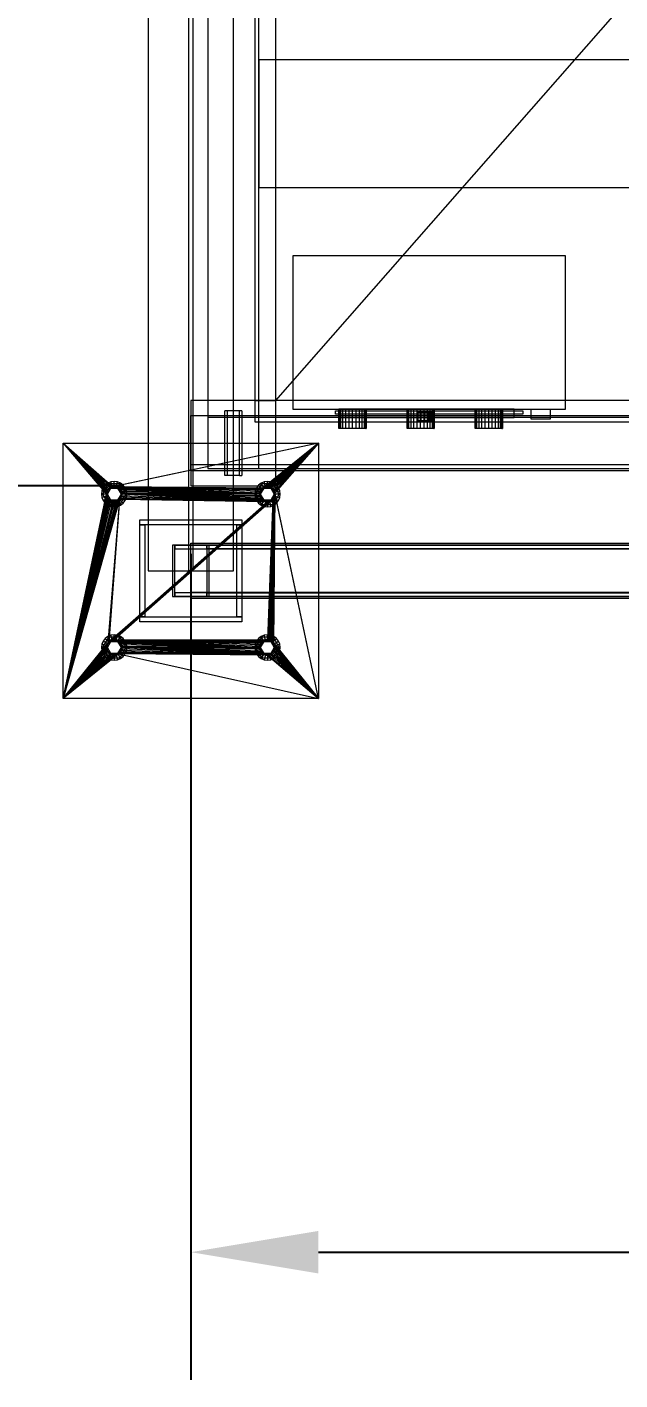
# Model space of a CAD drawing. Header units: millimetres. Extents: x -1970 to 34302, y -65268 to 6837.
# Drawn here: x 11377 to 12074, y -17000 to -15412 of the extents above; entities that cross this region are included whole.
import ezdxf

# ---------------------------------------------------------------- set-up
doc = ezdxf.new("R2010")
doc.units = ezdxf.units.MM
for name, color, linetype, lineweight in [('COTAS_O', 1, 'Continuous', 0), ('COTAS_P', 1, 'Continuous', 0), ('superior_dosificador', 7, 'Continuous', 0)]:
    doc.layers.add(name, color=color, linetype=linetype, lineweight=lineweight)
doc.dimstyles.new('R19_100', dxfattribs={"dimtxt": 250, "dimasz": 150, "dimexe": 150, "dimexo": 80, "dimgap": 100, "dimtad": 1, "dimtih": 1, "dimtoh": 1, "dimdsep": 46, "dimcen": 0.09, "dimadec": 0, "dimazin": 0, "dimtfac": 1, "dimtdec": 4, "dimtofl": 0, "dimtmove": 0, "dimatfit": 3, "dimfxl": 1, "dimtolj": 1, "dimtzin": 0, "dimarcsym": 0})

# ---------------------------------------------------------------- blocks, each defined once
blk = doc.blocks.new('*D26')
at = {"layer": 'COTAS_P', "color": 0, "lineweight": -2, "transparency": 16777216}
for p, q in [((11569.5, -16030), (11569.5, -17000)), ((13269.5, -16030), (13269.5, -17000)), ((11719.5, -16850), (13119.5, -16850))]:
    blk.add_line(p, q, dxfattribs=at)
at = {"layer": 'COTAS_P', "color": 0, "transparency": 16777216}
for points in [[(11719.5, -16825), (11719.5, -16875), (11569.5, -16850)], [(13119.5, -16825), (13119.5, -16875), (13269.5, -16850)]]:
    blk.add_solid(points, dxfattribs=at)
at = {"layer": 'Defpoints', "color": 0, "transparency": 16777216}
for p in [(11569.5, -15950), (13269.5, -15950), (13269.5, -16850)]:
    blk.add_point(p, dxfattribs=at)
blk = doc.blocks.new('*D27')
at = {"layer": 'COTAS_O', "color": 0, "lineweight": -2, "transparency": 16777216}
for p, q in [((11489.5, -14250), (10719.5, -14250)), ((10869.5, -15800), (10869.5, -14400)), ((11489.5, -15950), (10719.5, -15950))]:
    blk.add_line(p, q, dxfattribs=at)
at = {"layer": 'COTAS_O', "color": 0, "transparency": 16777216}
for points in [[(10844.5, -14400), (10894.5, -14400), (10869.5, -14250)], [(10844.5, -15800), (10894.5, -15800), (10869.5, -15950)]]:
    blk.add_solid(points, dxfattribs=at)
at = {"layer": 'Defpoints', "color": 0, "transparency": 16777216}
for p in [(10869.5, -14250), (11569.5, -14250), (11569.5, -15950)]:
    blk.add_point(p, dxfattribs=at)

msp = doc.modelspace()

# ---------------------------------------------------------------- linework, layer by layer
at = {"layer": 'superior_dosificador'}
for p, q in [((11519.529, -14150), (11519.529, -16050)), ((11566.729, -14150), (11566.729, -16050)), ((11572.329, -16050), (11572.329, -14150)), ((11619.529, -16050), (11619.529, -14150)), ((11589.529, -14330), (11589.529, -15870)), ((11649.529, -15870), (11649.529, -14330)), ((11644.529, -14350), (11644.529, -15850)), ((11669.529, -15850), (11669.529, -14350)), ((11669.529, -15850), (12169.529, -15280)), ((13189.529, -15450), (11649.529, -15450)), ((11649.529, -15450), (11649.529, -15600)), ((11649.529, -15600), (13189.529, -15600)), ((12009.529, -15680), (11689.529, -15680)), ((11689.529, -15680), (11689.529, -15860)), ((12009.529, -15860), (12009.529, -15680)), ((11669.529, -15850), (11569.529, -15850)), ((11569.529, -15850), (11569.529, -15950)), ((13194.529, -15850), (11644.529, -15850)), ((11644.529, -15850), (11644.529, -15875)), ((11644.529, -15850), (11669.529, -15850)), ((11669.529, -15950), (11669.529, -15850)), ((13169.529, -15850), (11669.529, -15850)), ((11569.529, -15932.5), (11569.529, -15867.5)), ((11569.529, -15867.5), (13269.529, -15867.5)), ((11612.457, -15862), (11609.529, -15862)), ((11609.529, -15938), (11609.529, -15862)), ((11619.529, -15862), (11612.457, -15862)), ((11612.457, -15938), (11612.457, -15862)), ((11626.6, -15862), (11619.529, -15862)), ((11619.529, -15938), (11619.529, -15862)), ((11629.529, -15862), (11626.6, -15862)), ((11626.6, -15938), (11626.6, -15862)), ((11629.529, -15862), (11629.529, -15938)), ((11689.529, -15860), (12009.529, -15860)), ((11739.529, -15866), (11739.529, -15862)), ((11739.529, -15862), (11959.529, -15862)), ((11959.529, -15866), (11739.529, -15866)), ((11744.074, -15860), (11743.529, -15860)), ((11743.529, -15883), (11743.529, -15860)), ((11745.672, -15860), (11744.074, -15860)), ((11744.074, -15883), (11744.074, -15860)), ((11949.529, -15860), (11744.529, -15860)), ((11744.529, -15860), (11744.529, -15870)), ((11748.215, -15860), (11745.672, -15860)), ((11745.672, -15883), (11745.672, -15860)), ((11751.529, -15860), (11748.215, -15860)), ((11748.215, -15883), (11748.215, -15860)), ((11755.387, -15860), (11751.529, -15860)), ((11751.529, -15883), (11751.529, -15860)), ((11759.529, -15860), (11755.387, -15860)), ((11755.387, -15883), (11755.387, -15860)), ((11763.67, -15860), (11759.529, -15860)), ((11759.529, -15883), (11759.529, -15860)), ((11767.529, -15860), (11763.67, -15860)), ((11763.67, -15883), (11763.67, -15860)), ((11770.842, -15860), (11767.529, -15860)), ((11767.529, -15883), (11767.529, -15860)), ((11773.385, -15860), (11770.842, -15860)), ((11770.842, -15883), (11770.842, -15860)), ((11774.983, -15860), (11773.385, -15860)), ((11773.385, -15883), (11773.385, -15860)), ((11775.529, -15860), (11774.983, -15860)), ((11774.983, -15883), (11774.983, -15860)), ((11775.529, -15860), (11775.529, -15883)), ((11824.074, -15860), (11823.529, -15860)), ((11823.529, -15883), (11823.529, -15860)), ((11825.672, -15860), (11824.074, -15860)), ((11824.074, -15883), (11824.074, -15860)), ((11828.215, -15860), (11825.672, -15860)), ((11825.672, -15883), (11825.672, -15860)), ((11831.529, -15860), (11828.215, -15860)), ((11828.215, -15883), (11828.215, -15860)), ((11835.387, -15860), (11831.529, -15860)), ((11831.529, -15883), (11831.529, -15860)), ((11839.529, -15860), (11835.387, -15860)), ((11835.387, -15883), (11835.387, -15860)), ((11836.734, -15864), (11835.529, -15864)), ((11835.529, -15874), (11835.529, -15864)), ((11840.029, -15864), (11836.734, -15864)), ((11836.734, -15874), (11836.734, -15864)), ((11843.67, -15860), (11839.529, -15860)), ((11839.529, -15883), (11839.529, -15860)), ((11844.529, -15864), (11840.029, -15864)), ((11840.029, -15874), (11840.029, -15864)), ((11847.529, -15860), (11843.67, -15860)), ((11843.67, -15883), (11843.67, -15860)), ((11849.029, -15864), (11844.529, -15864)), ((11844.529, -15874), (11844.529, -15864)), ((11850.842, -15860), (11847.529, -15860)), ((11847.529, -15883), (11847.529, -15860)), ((11852.323, -15864), (11849.029, -15864)), ((11849.029, -15874), (11849.029, -15864)), ((11853.385, -15860), (11850.842, -15860)), ((11850.842, -15883), (11850.842, -15860)), ((11853.529, -15864), (11852.323, -15864)), ((11852.323, -15874), (11852.323, -15864)), ((11854.983, -15860), (11853.385, -15860)), ((11853.385, -15883), (11853.385, -15860)), ((11853.529, -15864), (11853.529, -15874)), ((11855.529, -15860), (11854.983, -15860)), ((11854.983, -15883), (11854.983, -15860)), ((11855.529, -15860), (11855.529, -15883)), ((11904.074, -15860), (11903.529, -15860)), ((11903.529, -15883), (11903.529, -15860)), ((11905.672, -15860), (11904.074, -15860)), ((11904.074, -15883), (11904.074, -15860)), ((11908.215, -15860), (11905.672, -15860)), ((11905.672, -15883), (11905.672, -15860)), ((11911.529, -15860), (11908.215, -15860)), ((11908.215, -15883), (11908.215, -15860)), ((11915.387, -15860), (11911.529, -15860)), ((11911.529, -15883), (11911.529, -15860)), ((11919.529, -15860), (11915.387, -15860)), ((11915.387, -15883), (11915.387, -15860)), ((11923.67, -15860), (11919.529, -15860)), ((11919.529, -15883), (11919.529, -15860)), ((11927.529, -15860), (11923.67, -15860)), ((11923.67, -15883), (11923.67, -15860)), ((11930.842, -15860), (11927.529, -15860)), ((11927.529, -15883), (11927.529, -15860)), ((11933.385, -15860), (11930.842, -15860)), ((11930.842, -15883), (11930.842, -15860)), ((11934.983, -15860), (11933.385, -15860)), ((11933.385, -15883), (11933.385, -15860)), ((11935.529, -15860), (11934.983, -15860)), ((11934.983, -15883), (11934.983, -15860)), ((11935.529, -15860), (11935.529, -15883)), ((11949.529, -15870), (11949.529, -15860)), ((11959.529, -15862), (11959.529, -15866)), ((11969.529, -15872), (11969.529, -15860)), ((11969.529, -15860), (11991.529, -15860)), ((11991.529, -15860), (11991.529, -15872)), ((11649.529, -15870), (11589.529, -15870)), ((11589.529, -15870), (11589.529, -15930)), ((11644.529, -15875), (13194.529, -15875)), ((11649.529, -15930), (11649.529, -15870)), ((13189.529, -15870), (11649.529, -15870)), ((11744.074, -15883), (11743.529, -15883)), ((11745.672, -15883), (11744.074, -15883)), ((11744.529, -15870), (11949.529, -15870)), ((11748.215, -15883), (11745.672, -15883)), ((11751.529, -15883), (11748.215, -15883)), ((11755.387, -15883), (11751.529, -15883)), ((11759.529, -15883), (11755.387, -15883)), ((11763.67, -15883), (11759.529, -15883)), ((11767.529, -15883), (11763.67, -15883)), ((11770.842, -15883), (11767.529, -15883)), ((11773.385, -15883), (11770.842, -15883)), ((11774.983, -15883), (11773.385, -15883)), ((11774.983, -15883), (11775.529, -15883)), ((11824.074, -15883), (11823.529, -15883)), ((11825.672, -15883), (11824.074, -15883)), ((11828.215, -15883), (11825.672, -15883)), ((11831.529, -15883), (11828.215, -15883)), ((11835.387, -15883), (11831.529, -15883)), ((11839.529, -15883), (11835.387, -15883)), ((11836.734, -15874), (11835.529, -15874)), ((11840.029, -15874), (11836.734, -15874)), ((11843.67, -15883), (11839.529, -15883)), ((11844.529, -15874), (11840.029, -15874)), ((11847.529, -15883), (11843.67, -15883)), ((11849.029, -15874), (11844.529, -15874)), ((11850.842, -15883), (11847.529, -15883)), ((11852.323, -15874), (11849.029, -15874)), ((11853.385, -15883), (11850.842, -15883)), ((11852.323, -15874), (11853.529, -15874)), ((11854.983, -15883), (11853.385, -15883)), ((11854.983, -15883), (11855.529, -15883)), ((11904.074, -15883), (11903.529, -15883)), ((11905.672, -15883), (11904.074, -15883)), ((11908.215, -15883), (11905.672, -15883)), ((11911.529, -15883), (11908.215, -15883)), ((11915.387, -15883), (11911.529, -15883)), ((11919.529, -15883), (11915.387, -15883)), ((11923.67, -15883), (11919.529, -15883)), ((11927.529, -15883), (11923.67, -15883)), ((11930.842, -15883), (11927.529, -15883)), ((11933.385, -15883), (11930.842, -15883)), ((11934.983, -15883), (11933.385, -15883)), ((11934.983, -15883), (11935.529, -15883)), ((11991.529, -15872), (11969.529, -15872)), ((11419.529, -16200), (11419.529, -15900)), ((11419.529, -15900), (11470.529, -15960)), ((11419.529, -15900), (11470.702, -15958.244)), ((11419.529, -15900), (11471.214, -15956.556)), ((11419.529, -15900), (11472.045, -15955)), ((11419.529, -15900), (11473.165, -15953.636)), ((11419.529, -15900), (11474.528, -15952.517)), ((11419.529, -15900), (11476.084, -15951.685)), ((11419.529, -15900), (11477.773, -15951.173)), ((11419.529, -15900), (11719.529, -15900)), ((11719.529, -15900), (11477.773, -15951.173)), ((11719.529, -15900), (11479.529, -15951)), ((11719.529, -15900), (11654.528, -15952.517)), ((11719.529, -15900), (11656.084, -15951.685)), ((11719.529, -15900), (11657.773, -15951.173)), ((11719.529, -15900), (11659.529, -15951)), ((11719.529, -15900), (11661.284, -15951.173)), ((11719.529, -15900), (11662.973, -15951.685)), ((11719.529, -15900), (11664.529, -15952.517)), ((11719.529, -15900), (11665.893, -15953.636)), ((11719.529, -15900), (11667.012, -15955)), ((11719.529, -15900), (11667.843, -15956.556)), ((11719.529, -15900), (11668.356, -15958.244)), ((11719.529, -15900), (11719.529, -16200)), ((11569.529, -15932.5), (11569.529, -15925)), ((11569.529, -15925), (13269.529, -15925)), ((13269.529, -15932.5), (11569.529, -15932.5)), ((11589.529, -15930), (11649.529, -15930)), ((11649.529, -15930), (13189.529, -15930)), ((11472.604, -15948.006), (11465.679, -15960)), ((11472.029, -15947.01), (11468.922, -15949.393)), ((11475.646, -15945.511), (11472.029, -15947.01)), ((11475.029, -15952.206), (11472.029, -15947.01)), ((11486.454, -15948.006), (11472.604, -15948.006)), ((11475.529, -15953.072), (11472.604, -15948.006)), ((11479.529, -15945), (11475.646, -15945.511)), ((11477.199, -15951.307), (11475.646, -15945.511)), ((11483.411, -15945.511), (11479.529, -15945)), ((11479.529, -15951), (11479.529, -15945)), ((11481.858, -15951.307), (11483.411, -15945.511)), ((11487.029, -15947.01), (11483.411, -15945.511)), ((11483.529, -15953.072), (11486.454, -15948.006)), ((11484.029, -15952.206), (11487.029, -15947.01)), ((11493.379, -15960), (11486.454, -15948.006)), ((11490.135, -15949.393), (11487.029, -15947.01)), ((11612.457, -15938), (11609.529, -15938)), ((11619.529, -15938), (11612.457, -15938)), ((11626.6, -15938), (11619.529, -15938)), ((11626.6, -15938), (11629.529, -15938)), ((11652.604, -15948.006), (11645.679, -15960)), ((11652.029, -15947.01), (11648.922, -15949.393)), ((11655.646, -15945.511), (11652.029, -15947.01)), ((11655.029, -15952.206), (11652.029, -15947.01)), ((11666.454, -15948.006), (11652.604, -15948.006)), ((11655.529, -15953.072), (11652.604, -15948.006)), ((11659.529, -15945), (11655.646, -15945.511)), ((11657.199, -15951.307), (11655.646, -15945.511)), ((11663.411, -15945.511), (11659.529, -15945)), ((11659.529, -15951), (11659.529, -15945)), ((11661.858, -15951.307), (11663.411, -15945.511)), ((11667.029, -15947.01), (11663.411, -15945.511)), ((11663.529, -15953.072), (11666.454, -15948.006)), ((11664.029, -15952.206), (11667.029, -15947.01)), ((11673.379, -15960), (11666.454, -15948.006)), ((11670.135, -15949.393), (11667.029, -15947.01)), ((11419.529, -16200), (11470.529, -15960)), ((11470.702, -15961.756), (11419.529, -16200)), ((11471.214, -15963.444), (11419.529, -16200)), ((11465.04, -15956.118), (11464.529, -15960)), ((11470.529, -15960), (11464.529, -15960)), ((11464.529, -15960), (11465.04, -15963.882)), ((11466.538, -15952.5), (11465.04, -15956.118)), ((11470.835, -15957.671), (11465.04, -15956.118)), ((11470.835, -15962.329), (11465.04, -15963.882)), ((11465.04, -15963.882), (11466.538, -15967.5)), ((11471.529, -15960), (11465.679, -15960)), ((11465.679, -15960), (11472.604, -15971.994)), ((11468.922, -15949.393), (11466.538, -15952.5)), ((11471.734, -15955.5), (11466.538, -15952.5)), ((11473.165, -15953.636), (11468.922, -15949.393)), ((11470.529, -15960), (11470.835, -15957.671)), ((11470.702, -15958.244), (11470.529, -15960)), ((11470.529, -15960), (11470.702, -15961.756)), ((11470.835, -15962.329), (11470.529, -15960)), ((11471.214, -15956.556), (11470.702, -15958.244)), ((11470.702, -15961.756), (11471.214, -15963.444)), ((11470.835, -15957.671), (11471.734, -15955.5)), ((11471.734, -15964.5), (11470.835, -15962.329)), ((11472.045, -15955), (11471.214, -15956.556)), ((11471.214, -15963.444), (11472.045, -15965)), ((11471.529, -15960), (11475.529, -15953.072)), ((11471.529, -15960), (11471.801, -15957.929)), ((11471.801, -15962.071), (11471.529, -15960)), ((11475.529, -15966.928), (11471.529, -15960)), ((11471.734, -15955.5), (11473.165, -15953.636)), ((11471.801, -15957.929), (11472.6, -15956)), ((11472.6, -15964), (11471.801, -15962.071)), ((11473.165, -15953.636), (11472.045, -15955)), ((11472.6, -15956), (11473.872, -15954.343)), ((11473.872, -15965.657), (11472.6, -15964)), ((11473.165, -15953.636), (11475.029, -15952.206)), ((11474.528, -15952.517), (11473.165, -15953.636)), ((11473.872, -15954.343), (11475.529, -15953.072)), ((11476.084, -15951.685), (11474.528, -15952.517)), ((11475.029, -15952.206), (11477.199, -15951.307)), ((11475.529, -15953.072), (11477.458, -15952.273)), ((11475.529, -15953.072), (11483.529, -15953.072)), ((11477.773, -15951.173), (11476.084, -15951.685)), ((11477.199, -15951.307), (11479.529, -15951)), ((11477.458, -15952.273), (11479.529, -15952)), ((11479.529, -15951), (11477.773, -15951.173)), ((11481.284, -15951.173), (11479.529, -15951)), ((11479.529, -15951), (11650.702, -15958.244)), ((11479.529, -15951), (11651.214, -15956.556)), ((11479.529, -15951), (11652.045, -15955)), ((11479.529, -15951), (11653.165, -15953.636)), ((11479.529, -15951), (11654.528, -15952.517)), ((11479.529, -15951), (11481.858, -15951.307)), ((11479.529, -15952), (11481.599, -15952.273)), ((11482.973, -15951.685), (11481.284, -15951.173)), ((11481.284, -15951.173), (11650.702, -15958.244)), ((11481.599, -15952.273), (11483.529, -15953.072)), ((11481.858, -15951.307), (11484.029, -15952.206)), ((11484.529, -15952.517), (11482.973, -15951.685)), ((11482.973, -15951.685), (11650.702, -15958.244)), ((11483.529, -15953.072), (11485.185, -15954.343)), ((11483.529, -15953.072), (11487.529, -15960)), ((11487.529, -15960), (11483.529, -15966.928)), ((11484.029, -15952.206), (11485.893, -15953.636)), ((11485.893, -15953.636), (11484.529, -15952.517)), ((11484.529, -15952.517), (11650.702, -15958.244)), ((11485.185, -15954.343), (11486.457, -15956)), ((11486.457, -15964), (11485.185, -15965.657)), ((11485.893, -15953.636), (11490.135, -15949.393)), ((11487.012, -15955), (11485.893, -15953.636)), ((11485.893, -15953.636), (11650.702, -15958.244)), ((11485.893, -15953.636), (11487.323, -15955.5)), ((11486.454, -15971.994), (11493.379, -15960)), ((11486.457, -15956), (11487.256, -15957.929)), ((11487.256, -15962.071), (11486.457, -15964)), ((11487.843, -15956.556), (11487.012, -15955)), ((11487.012, -15955), (11650.702, -15958.244)), ((11487.012, -15965), (11487.843, -15963.444)), ((11487.256, -15957.929), (11487.529, -15960)), ((11487.529, -15960), (11487.256, -15962.071)), ((11487.323, -15955.5), (11492.519, -15952.5)), ((11487.323, -15955.5), (11488.222, -15957.671)), ((11488.222, -15962.329), (11487.323, -15964.5)), ((11493.379, -15960), (11487.529, -15960)), ((11488.356, -15958.244), (11487.843, -15956.556)), ((11487.843, -15956.556), (11650.702, -15958.244)), ((11487.843, -15963.444), (11488.356, -15961.756)), ((11659.529, -15969), (11487.843, -15963.444)), ((11488.222, -15957.671), (11494.017, -15956.118)), ((11488.222, -15957.671), (11488.529, -15960)), ((11488.529, -15960), (11488.222, -15962.329)), ((11488.222, -15962.329), (11494.017, -15963.882)), ((11488.529, -15960), (11488.356, -15958.244)), ((11488.356, -15958.244), (11650.702, -15958.244)), ((11488.356, -15961.756), (11488.529, -15960)), ((11659.529, -15969), (11488.356, -15961.756)), ((11488.529, -15960), (11650.702, -15958.244)), ((11650.529, -15960), (11488.529, -15960)), ((11650.702, -15961.756), (11488.529, -15960)), ((11651.214, -15963.444), (11488.529, -15960)), ((11652.045, -15965), (11488.529, -15960)), ((11653.165, -15966.364), (11488.529, -15960)), ((11654.528, -15967.483), (11488.529, -15960)), ((11656.084, -15968.315), (11488.529, -15960)), ((11657.773, -15968.827), (11488.529, -15960)), ((11659.529, -15969), (11488.529, -15960)), ((11494.529, -15960), (11488.529, -15960)), ((11492.519, -15952.5), (11490.135, -15949.393)), ((11494.017, -15956.118), (11492.519, -15952.5)), ((11492.519, -15967.5), (11494.017, -15963.882)), ((11494.529, -15960), (11494.017, -15956.118)), ((11494.017, -15963.882), (11494.529, -15960)), ((11569.529, -15950), (11669.529, -15950)), ((11645.04, -15956.118), (11644.529, -15960)), ((11650.529, -15960), (11644.529, -15960)), ((11644.529, -15960), (11645.04, -15963.882)), ((11646.538, -15952.5), (11645.04, -15956.118)), ((11650.835, -15957.671), (11645.04, -15956.118)), ((11650.835, -15962.329), (11645.04, -15963.882)), ((11645.04, -15963.882), (11646.538, -15967.5)), ((11651.529, -15960), (11645.679, -15960)), ((11645.679, -15960), (11652.604, -15971.994)), ((11648.922, -15949.393), (11646.538, -15952.5)), ((11651.734, -15955.5), (11646.538, -15952.5)), ((11653.165, -15953.636), (11648.922, -15949.393)), ((11650.529, -15960), (11650.835, -15957.671)), ((11650.702, -15958.244), (11650.529, -15960)), ((11650.529, -15960), (11650.702, -15961.756)), ((11650.835, -15962.329), (11650.529, -15960)), ((11651.214, -15956.556), (11650.702, -15958.244)), ((11650.702, -15961.756), (11651.214, -15963.444)), ((11650.835, -15957.671), (11651.734, -15955.5)), ((11651.734, -15964.5), (11650.835, -15962.329)), ((11652.045, -15955), (11651.214, -15956.556)), ((11651.214, -15963.444), (11652.045, -15965)), ((11651.529, -15960), (11655.529, -15953.072)), ((11651.529, -15960), (11651.801, -15957.929)), ((11651.801, -15962.071), (11651.529, -15960)), ((11655.529, -15966.928), (11651.529, -15960)), ((11651.734, -15955.5), (11653.165, -15953.636)), ((11651.801, -15957.929), (11652.6, -15956)), ((11652.6, -15964), (11651.801, -15962.071)), ((11653.165, -15953.636), (11652.045, -15955)), ((11652.6, -15956), (11653.872, -15954.343)), ((11653.872, -15965.657), (11652.6, -15964)), ((11653.165, -15953.636), (11655.029, -15952.206)), ((11654.528, -15952.517), (11653.165, -15953.636)), ((11653.872, -15954.343), (11655.529, -15953.072)), ((11656.084, -15951.685), (11654.528, -15952.517)), ((11655.029, -15952.206), (11657.199, -15951.307)), ((11655.529, -15953.072), (11657.458, -15952.273)), ((11655.529, -15953.072), (11663.529, -15953.072)), ((11657.773, -15951.173), (11656.084, -15951.685)), ((11657.199, -15951.307), (11659.529, -15951)), ((11657.458, -15952.273), (11659.529, -15952)), ((11659.529, -15951), (11657.773, -15951.173)), ((11661.284, -15951.173), (11659.529, -15951)), ((11659.529, -15951), (11661.858, -15951.307)), ((11659.529, -15952), (11661.599, -15952.273)), ((11668.529, -15960), (11659.529, -16131)), ((11668.356, -15961.756), (11659.529, -16131)), ((11667.843, -15963.444), (11659.529, -16131)), ((11662.973, -15951.685), (11661.284, -15951.173)), ((11668.529, -15960), (11661.284, -16131.173)), ((11661.599, -15952.273), (11663.529, -15953.072)), ((11661.858, -15951.307), (11664.029, -15952.206)), ((11664.529, -15952.517), (11662.973, -15951.685)), ((11662.973, -16131.685), (11668.529, -15960)), ((11663.529, -15953.072), (11665.185, -15954.343)), ((11663.529, -15953.072), (11667.529, -15960)), ((11667.529, -15960), (11663.529, -15966.928)), ((11664.029, -15952.206), (11665.893, -15953.636)), ((11665.893, -15953.636), (11664.529, -15952.517)), ((11664.529, -16132.517), (11668.529, -15960)), ((11665.185, -15954.343), (11666.457, -15956)), ((11666.457, -15964), (11665.185, -15965.657)), ((11665.893, -15953.636), (11670.135, -15949.393)), ((11667.012, -15955), (11665.893, -15953.636)), ((11665.893, -15953.636), (11667.323, -15955.5)), ((11665.893, -16133.636), (11668.529, -15960)), ((11666.454, -15971.994), (11673.379, -15960)), ((11666.457, -15956), (11667.256, -15957.929)), ((11667.256, -15962.071), (11666.457, -15964)), ((11667.843, -15956.556), (11667.012, -15955)), ((11667.012, -16135), (11668.529, -15960)), ((11667.012, -15965), (11667.843, -15963.444)), ((11667.256, -15957.929), (11667.529, -15960)), ((11667.529, -15960), (11667.256, -15962.071)), ((11667.323, -15955.5), (11672.519, -15952.5)), ((11667.323, -15955.5), (11668.222, -15957.671)), ((11668.222, -15962.329), (11667.323, -15964.5)), ((11673.379, -15960), (11667.529, -15960)), ((11668.356, -15958.244), (11667.843, -15956.556)), ((11667.843, -15963.444), (11668.356, -15961.756)), ((11668.222, -15957.671), (11674.017, -15956.118)), ((11668.222, -15957.671), (11668.529, -15960)), ((11668.529, -15960), (11668.222, -15962.329)), ((11668.222, -15962.329), (11674.017, -15963.882)), ((11719.529, -16200), (11668.356, -15958.244)), ((11668.529, -15960), (11668.356, -15958.244)), ((11668.356, -15961.756), (11668.529, -15960)), ((11719.529, -16200), (11668.529, -15960)), ((11674.529, -15960), (11668.529, -15960)), ((11672.519, -15952.5), (11670.135, -15949.393)), ((11674.017, -15956.118), (11672.519, -15952.5)), ((11672.519, -15967.5), (11674.017, -15963.882)), ((11674.529, -15960), (11674.017, -15956.118)), ((11674.017, -15963.882), (11674.529, -15960)), ((11472.045, -15965), (11419.529, -16200)), ((11473.165, -15966.364), (11419.529, -16200)), ((11485.893, -15966.364), (11419.529, -16200)), ((11474.528, -15967.483), (11419.529, -16200)), ((11484.529, -15967.483), (11419.529, -16200)), ((11476.084, -15968.315), (11419.529, -16200)), ((11482.973, -15968.315), (11419.529, -16200)), ((11477.773, -15968.827), (11419.529, -16200)), ((11481.284, -15968.827), (11419.529, -16200)), ((11479.529, -15969), (11419.529, -16200)), ((11471.734, -15964.5), (11466.538, -15967.5)), ((11466.538, -15967.5), (11468.922, -15970.607)), ((11473.165, -15966.364), (11468.922, -15970.607)), ((11468.922, -15970.607), (11472.029, -15972.99)), ((11473.165, -15966.364), (11471.734, -15964.5)), ((11475.029, -15967.794), (11472.029, -15972.99)), ((11472.029, -15972.99), (11475.646, -15974.489)), ((11472.045, -15965), (11473.165, -15966.364)), ((11485.893, -15966.364), (11472.045, -16135)), ((11475.529, -15966.928), (11472.604, -15971.994)), ((11472.604, -15971.994), (11486.454, -15971.994)), ((11473.165, -15966.364), (11474.528, -15967.483)), ((11485.893, -15966.364), (11473.165, -16133.636)), ((11665.893, -15966.364), (11473.165, -16133.636)), ((11475.029, -15967.794), (11473.165, -15966.364)), ((11664.529, -15967.483), (11473.165, -16133.636)), ((11662.973, -15968.315), (11473.165, -16133.636)), ((11661.284, -15968.827), (11473.165, -16133.636)), ((11659.529, -15969), (11473.165, -16133.636)), ((11475.529, -15966.928), (11473.872, -15965.657)), ((11665.893, -15966.364), (11474.528, -16132.517)), ((11474.528, -15967.483), (11476.084, -15968.315)), ((11477.199, -15968.693), (11475.029, -15967.794)), ((11477.458, -15967.727), (11475.529, -15966.928)), ((11483.529, -15966.928), (11475.529, -15966.928)), ((11477.199, -15968.693), (11475.646, -15974.489)), ((11475.646, -15974.489), (11479.529, -15975)), ((11665.893, -15966.364), (11476.084, -16131.685)), ((11476.084, -15968.315), (11477.773, -15968.827)), ((11479.529, -15969), (11477.199, -15968.693)), ((11479.529, -15968), (11477.458, -15967.727)), ((11665.893, -15966.364), (11477.773, -16131.173)), ((11477.773, -15968.827), (11479.529, -15969)), ((11665.893, -15966.364), (11479.529, -16131)), ((11481.599, -15967.727), (11479.529, -15968)), ((11481.858, -15968.693), (11479.529, -15969)), ((11479.529, -15969), (11481.284, -15968.827)), ((11479.529, -15969), (11479.529, -15975)), ((11479.529, -15975), (11483.411, -15974.489)), ((11481.284, -15968.827), (11482.973, -15968.315)), ((11483.529, -15966.928), (11481.599, -15967.727)), ((11484.029, -15967.794), (11481.858, -15968.693)), ((11481.858, -15968.693), (11483.411, -15974.489)), ((11482.973, -15968.315), (11484.529, -15967.483)), ((11483.411, -15974.489), (11487.029, -15972.99)), ((11485.185, -15965.657), (11483.529, -15966.928)), ((11483.529, -15966.928), (11486.454, -15971.994)), ((11485.893, -15966.364), (11484.029, -15967.794)), ((11484.029, -15967.794), (11487.029, -15972.99)), ((11484.529, -15967.483), (11485.893, -15966.364)), ((11487.323, -15964.5), (11485.893, -15966.364)), ((11485.893, -15966.364), (11487.012, -15965)), ((11659.529, -15969), (11485.893, -15966.364)), ((11485.893, -15966.364), (11490.135, -15970.607)), ((11659.529, -15969), (11487.012, -15965)), ((11487.029, -15972.99), (11490.135, -15970.607)), ((11487.323, -15964.5), (11492.519, -15967.5)), ((11490.135, -15970.607), (11492.519, -15967.5)), ((11651.734, -15964.5), (11646.538, -15967.5)), ((11646.538, -15967.5), (11648.922, -15970.607)), ((11653.165, -15966.364), (11648.922, -15970.607)), ((11648.922, -15970.607), (11652.029, -15972.99)), ((11653.165, -15966.364), (11651.734, -15964.5)), ((11655.029, -15967.794), (11652.029, -15972.99)), ((11652.029, -15972.99), (11655.646, -15974.489)), ((11652.045, -15965), (11653.165, -15966.364)), ((11655.529, -15966.928), (11652.604, -15971.994)), ((11652.604, -15971.994), (11666.454, -15971.994)), ((11653.165, -15966.364), (11654.528, -15967.483)), ((11655.029, -15967.794), (11653.165, -15966.364)), ((11655.529, -15966.928), (11653.872, -15965.657)), ((11654.528, -15967.483), (11656.084, -15968.315)), ((11657.199, -15968.693), (11655.029, -15967.794)), ((11657.458, -15967.727), (11655.529, -15966.928)), ((11663.529, -15966.928), (11655.529, -15966.928)), ((11657.199, -15968.693), (11655.646, -15974.489)), ((11655.646, -15974.489), (11659.529, -15975)), ((11656.084, -15968.315), (11657.773, -15968.827)), ((11659.529, -15969), (11657.199, -15968.693)), ((11659.529, -15968), (11657.458, -15967.727)), ((11657.773, -15968.827), (11659.529, -15969)), ((11667.012, -15965), (11659.529, -16131)), ((11665.893, -15966.364), (11659.529, -16131)), ((11661.599, -15967.727), (11659.529, -15968)), ((11661.858, -15968.693), (11659.529, -15969)), ((11659.529, -15969), (11661.284, -15968.827)), ((11659.529, -15969), (11659.529, -15975)), ((11659.529, -15975), (11663.411, -15974.489)), ((11661.284, -15968.827), (11662.973, -15968.315)), ((11663.529, -15966.928), (11661.599, -15967.727)), ((11664.029, -15967.794), (11661.858, -15968.693)), ((11661.858, -15968.693), (11663.411, -15974.489)), ((11662.973, -15968.315), (11664.529, -15967.483)), ((11663.411, -15974.489), (11667.029, -15972.99)), ((11665.185, -15965.657), (11663.529, -15966.928)), ((11663.529, -15966.928), (11666.454, -15971.994)), ((11665.893, -15966.364), (11664.029, -15967.794)), ((11664.029, -15967.794), (11667.029, -15972.99)), ((11664.529, -15967.483), (11665.893, -15966.364)), ((11667.323, -15964.5), (11665.893, -15966.364)), ((11665.893, -15966.364), (11667.012, -15965)), ((11665.893, -15966.364), (11670.135, -15970.607)), ((11667.029, -15972.99), (11670.135, -15970.607)), ((11667.323, -15964.5), (11672.519, -15967.5)), ((11670.135, -15970.607), (11672.519, -15967.5)), ((11509.529, -15996), (11509.529, -15990)), ((11509.529, -15990), (11629.529, -15990)), ((11629.529, -15996), (11509.529, -15996)), ((11509.529, -16104), (11509.529, -15996)), ((11509.529, -15996), (11515.529, -15996)), ((11515.529, -15996), (11515.529, -16104)), ((11623.529, -16104), (11623.529, -15996)), ((11623.529, -15996), (11629.529, -15996)), ((11629.529, -15990), (11629.529, -15996)), ((11629.529, -15996), (11629.529, -16104)), ((13248.01, -16020), (11548.01, -16020)), ((11548.01, -16020), (11548.01, -16080)), ((11550.879, -16020), (11548.01, -16020)), ((11550.879, -16080), (11550.879, -16020)), ((11550.879, -16020), (13250.879, -16020)), ((11550.879, -16020), (11550.879, -16024)), ((11588.178, -16020), (11550.879, -16020)), ((11550.879, -16024), (13250.879, -16024)), ((11550.879, -16024), (11588.178, -16024)), ((11569.529, -16082.5), (11569.529, -16017.5)), ((11569.529, -16017.5), (13269.529, -16017.5)), ((13288.178, -16020), (11588.178, -16020)), ((11588.178, -16020), (11588.178, -16080)), ((11591.047, -16020), (11588.178, -16020)), ((11588.178, -16024), (11588.178, -16020)), ((13288.178, -16024), (11588.178, -16024)), ((11591.047, -16080), (11591.047, -16020)), ((11591.047, -16020), (13291.047, -16020)), ((11519.529, -16050), (11619.529, -16050)), ((11566.729, -16050), (11572.329, -16050)), ((11569.529, -16082.5), (11569.529, -16075)), ((11569.529, -16075), (13269.529, -16075)), ((11548.01, -16080), (13248.01, -16080)), ((11548.01, -16080), (11550.879, -16080)), ((13250.879, -16076), (11550.879, -16076)), ((11550.879, -16076), (11550.879, -16080)), ((11588.178, -16076), (11550.879, -16076)), ((13250.879, -16080), (11550.879, -16080)), ((11550.879, -16080), (11588.178, -16080)), ((13269.529, -16082.5), (11569.529, -16082.5)), ((11588.178, -16080), (11588.178, -16076)), ((11588.178, -16076), (13288.178, -16076)), ((11588.178, -16080), (13288.178, -16080)), ((11588.178, -16080), (11591.047, -16080)), ((13291.047, -16080), (11591.047, -16080)), ((11509.529, -16110), (11509.529, -16104)), ((11509.529, -16104), (11629.529, -16104)), ((11515.529, -16104), (11509.529, -16104)), ((11629.529, -16104), (11623.529, -16104)), ((11629.529, -16104), (11629.529, -16110)), ((11629.529, -16110), (11509.529, -16110)), ((11419.529, -16200), (11472.045, -16135)), ((11419.529, -16200), (11471.214, -16136.556)), ((11419.529, -16200), (11470.702, -16138.244)), ((11465.04, -16136.118), (11464.529, -16140)), ((11466.538, -16132.5), (11465.04, -16136.118)), ((11470.835, -16137.671), (11465.04, -16136.118)), ((11472.604, -16128.006), (11465.679, -16140)), ((11468.922, -16129.393), (11466.538, -16132.5)), ((11471.734, -16135.5), (11466.538, -16132.5)), ((11472.029, -16127.01), (11468.922, -16129.393)), ((11473.165, -16133.636), (11468.922, -16129.393)), ((11470.529, -16140), (11470.835, -16137.671)), ((11470.702, -16138.244), (11470.529, -16140)), ((11471.214, -16136.556), (11470.702, -16138.244)), ((11470.835, -16137.671), (11471.734, -16135.5)), ((11472.045, -16135), (11471.214, -16136.556)), ((11471.529, -16140), (11475.529, -16133.072)), ((11471.529, -16140), (11471.801, -16137.929)), ((11471.734, -16135.5), (11473.165, -16133.636)), ((11471.801, -16137.929), (11472.6, -16136)), ((11475.646, -16125.511), (11472.029, -16127.01)), ((11475.029, -16132.206), (11472.029, -16127.01)), ((11473.165, -16133.636), (11472.045, -16135)), ((11472.6, -16136), (11473.872, -16134.343)), ((11486.454, -16128.006), (11472.604, -16128.006)), ((11475.529, -16133.072), (11472.604, -16128.006)), ((11473.165, -16133.636), (11475.029, -16132.206)), ((11474.528, -16132.517), (11473.165, -16133.636)), ((11473.872, -16134.343), (11475.529, -16133.072)), ((11476.084, -16131.685), (11474.528, -16132.517)), ((11475.029, -16132.206), (11477.199, -16131.307)), ((11475.529, -16133.072), (11477.458, -16132.273)), ((11475.529, -16133.072), (11483.529, -16133.072)), ((11479.529, -16125), (11475.646, -16125.511)), ((11477.199, -16131.307), (11475.646, -16125.511)), ((11477.773, -16131.173), (11476.084, -16131.685)), ((11477.199, -16131.307), (11479.529, -16131)), ((11477.458, -16132.273), (11479.529, -16132)), ((11479.529, -16131), (11477.773, -16131.173)), ((11483.411, -16125.511), (11479.529, -16125)), ((11479.529, -16131), (11479.529, -16125)), ((11481.284, -16131.173), (11479.529, -16131)), ((11479.529, -16131), (11650.529, -16140)), ((11479.529, -16131), (11650.702, -16138.244)), ((11479.529, -16131), (11651.214, -16136.556)), ((11479.529, -16131), (11652.045, -16135)), ((11479.529, -16131), (11653.165, -16133.636)), ((11479.529, -16131), (11654.528, -16132.517)), ((11479.529, -16131), (11656.084, -16131.685)), ((11479.529, -16131), (11657.773, -16131.173)), ((11479.529, -16131), (11659.529, -16131)), ((11479.529, -16131), (11481.858, -16131.307)), ((11479.529, -16132), (11481.599, -16132.273)), ((11482.973, -16131.685), (11481.284, -16131.173)), ((11481.284, -16131.173), (11650.529, -16140)), ((11481.599, -16132.273), (11483.529, -16133.072)), ((11481.858, -16131.307), (11483.411, -16125.511)), ((11481.858, -16131.307), (11484.029, -16132.206)), ((11484.529, -16132.517), (11482.973, -16131.685)), ((11482.973, -16131.685), (11650.529, -16140)), ((11487.029, -16127.01), (11483.411, -16125.511)), ((11483.529, -16133.072), (11486.454, -16128.006)), ((11483.529, -16133.072), (11485.185, -16134.343)), ((11483.529, -16133.072), (11487.529, -16140)), ((11484.029, -16132.206), (11487.029, -16127.01)), ((11484.029, -16132.206), (11485.893, -16133.636)), ((11485.893, -16133.636), (11484.529, -16132.517)), ((11484.529, -16132.517), (11650.529, -16140)), ((11485.185, -16134.343), (11486.457, -16136)), ((11485.893, -16133.636), (11490.135, -16129.393)), ((11487.012, -16135), (11485.893, -16133.636)), ((11485.893, -16133.636), (11650.529, -16140)), ((11485.893, -16133.636), (11487.323, -16135.5)), ((11493.379, -16140), (11486.454, -16128.006)), ((11486.457, -16136), (11487.256, -16137.929)), ((11487.843, -16136.556), (11487.012, -16135)), ((11487.012, -16135), (11650.529, -16140)), ((11490.135, -16129.393), (11487.029, -16127.01)), ((11487.256, -16137.929), (11487.529, -16140)), ((11487.323, -16135.5), (11492.519, -16132.5)), ((11487.323, -16135.5), (11488.222, -16137.671)), ((11488.356, -16138.244), (11487.843, -16136.556)), ((11487.843, -16136.556), (11650.529, -16140)), ((11488.222, -16137.671), (11494.017, -16136.118)), ((11488.222, -16137.671), (11488.529, -16140)), ((11488.529, -16140), (11488.356, -16138.244)), ((11488.356, -16138.244), (11650.529, -16140)), ((11492.519, -16132.5), (11490.135, -16129.393)), ((11494.017, -16136.118), (11492.519, -16132.5)), ((11494.529, -16140), (11494.017, -16136.118)), ((11645.04, -16136.118), (11644.529, -16140)), ((11646.538, -16132.5), (11645.04, -16136.118)), ((11650.835, -16137.671), (11645.04, -16136.118)), ((11652.604, -16128.006), (11645.679, -16140)), ((11648.922, -16129.393), (11646.538, -16132.5)), ((11651.734, -16135.5), (11646.538, -16132.5)), ((11652.029, -16127.01), (11648.922, -16129.393)), ((11653.165, -16133.636), (11648.922, -16129.393)), ((11650.529, -16140), (11650.835, -16137.671)), ((11650.702, -16138.244), (11650.529, -16140)), ((11651.214, -16136.556), (11650.702, -16138.244)), ((11650.835, -16137.671), (11651.734, -16135.5)), ((11652.045, -16135), (11651.214, -16136.556)), ((11651.529, -16140), (11655.529, -16133.072)), ((11651.529, -16140), (11651.801, -16137.929)), ((11651.734, -16135.5), (11653.165, -16133.636)), ((11651.801, -16137.929), (11652.6, -16136)), ((11655.646, -16125.511), (11652.029, -16127.01)), ((11655.029, -16132.206), (11652.029, -16127.01)), ((11653.165, -16133.636), (11652.045, -16135)), ((11652.6, -16136), (11653.872, -16134.343)), ((11666.454, -16128.006), (11652.604, -16128.006)), ((11655.529, -16133.072), (11652.604, -16128.006)), ((11653.165, -16133.636), (11655.029, -16132.206)), ((11654.528, -16132.517), (11653.165, -16133.636)), ((11653.872, -16134.343), (11655.529, -16133.072)), ((11656.084, -16131.685), (11654.528, -16132.517)), ((11655.029, -16132.206), (11657.199, -16131.307)), ((11655.529, -16133.072), (11657.458, -16132.273)), ((11655.529, -16133.072), (11663.529, -16133.072)), ((11659.529, -16125), (11655.646, -16125.511)), ((11657.199, -16131.307), (11655.646, -16125.511)), ((11657.773, -16131.173), (11656.084, -16131.685)), ((11657.199, -16131.307), (11659.529, -16131)), ((11657.458, -16132.273), (11659.529, -16132)), ((11659.529, -16131), (11657.773, -16131.173)), ((11663.411, -16125.511), (11659.529, -16125)), ((11659.529, -16131), (11659.529, -16125)), ((11661.284, -16131.173), (11659.529, -16131)), ((11659.529, -16131), (11661.858, -16131.307)), ((11659.529, -16132), (11661.599, -16132.273)), ((11662.973, -16131.685), (11661.284, -16131.173)), ((11661.599, -16132.273), (11663.529, -16133.072)), ((11661.858, -16131.307), (11663.411, -16125.511)), ((11661.858, -16131.307), (11664.029, -16132.206)), ((11664.529, -16132.517), (11662.973, -16131.685)), ((11667.029, -16127.01), (11663.411, -16125.511)), ((11663.529, -16133.072), (11666.454, -16128.006)), ((11663.529, -16133.072), (11665.185, -16134.343)), ((11663.529, -16133.072), (11667.529, -16140)), ((11664.029, -16132.206), (11667.029, -16127.01)), ((11664.029, -16132.206), (11665.893, -16133.636)), ((11665.893, -16133.636), (11664.529, -16132.517)), ((11665.185, -16134.343), (11666.457, -16136)), ((11665.893, -16133.636), (11670.135, -16129.393)), ((11667.012, -16135), (11665.893, -16133.636)), ((11665.893, -16133.636), (11667.323, -16135.5)), ((11673.379, -16140), (11666.454, -16128.006)), ((11666.457, -16136), (11667.256, -16137.929)), ((11667.843, -16136.556), (11667.012, -16135)), ((11667.012, -16135), (11719.529, -16200)), ((11670.135, -16129.393), (11667.029, -16127.01)), ((11667.256, -16137.929), (11667.529, -16140)), ((11667.323, -16135.5), (11672.519, -16132.5)), ((11667.323, -16135.5), (11668.222, -16137.671)), ((11668.356, -16138.244), (11667.843, -16136.556)), ((11667.843, -16136.556), (11719.529, -16200)), ((11668.222, -16137.671), (11674.017, -16136.118)), ((11668.222, -16137.671), (11668.529, -16140)), ((11668.529, -16140), (11668.356, -16138.244)), ((11668.356, -16138.244), (11719.529, -16200)), ((11672.519, -16132.5), (11670.135, -16129.393)), ((11674.017, -16136.118), (11672.519, -16132.5)), ((11674.529, -16140), (11674.017, -16136.118)), ((11470.529, -16140), (11419.529, -16200)), ((11470.702, -16141.756), (11419.529, -16200)), ((11471.214, -16143.444), (11419.529, -16200)), ((11472.045, -16145), (11419.529, -16200)), ((11473.165, -16146.364), (11419.529, -16200)), ((11474.528, -16147.483), (11419.529, -16200)), ((11484.529, -16147.483), (11419.529, -16200)), ((11476.084, -16148.315), (11419.529, -16200)), ((11482.973, -16148.315), (11419.529, -16200)), ((11477.773, -16148.827), (11419.529, -16200)), ((11481.284, -16148.827), (11419.529, -16200)), ((11479.529, -16149), (11419.529, -16200)), ((11470.529, -16140), (11464.529, -16140)), ((11464.529, -16140), (11465.04, -16143.882)), ((11470.835, -16142.329), (11465.04, -16143.882)), ((11465.04, -16143.882), (11466.538, -16147.5)), ((11471.529, -16140), (11465.679, -16140)), ((11465.679, -16140), (11472.604, -16151.994)), ((11471.734, -16144.5), (11466.538, -16147.5)), ((11466.538, -16147.5), (11468.922, -16150.607)), ((11473.165, -16146.364), (11468.922, -16150.607)), ((11468.922, -16150.607), (11472.029, -16152.99)), ((11470.529, -16140), (11470.702, -16141.756)), ((11470.835, -16142.329), (11470.529, -16140)), ((11470.702, -16141.756), (11471.214, -16143.444)), ((11471.734, -16144.5), (11470.835, -16142.329)), ((11471.214, -16143.444), (11472.045, -16145)), ((11471.801, -16142.071), (11471.529, -16140)), ((11475.529, -16146.928), (11471.529, -16140)), ((11473.165, -16146.364), (11471.734, -16144.5)), ((11472.6, -16144), (11471.801, -16142.071)), ((11475.029, -16147.794), (11472.029, -16152.99)), ((11472.029, -16152.99), (11475.646, -16154.489)), ((11472.045, -16145), (11473.165, -16146.364)), ((11473.872, -16145.657), (11472.6, -16144)), ((11475.529, -16146.928), (11472.604, -16151.994)), ((11472.604, -16151.994), (11486.454, -16151.994)), ((11473.165, -16146.364), (11474.528, -16147.483)), ((11475.029, -16147.794), (11473.165, -16146.364)), ((11475.529, -16146.928), (11473.872, -16145.657)), ((11474.528, -16147.483), (11476.084, -16148.315)), ((11477.199, -16148.693), (11475.029, -16147.794)), ((11477.458, -16147.727), (11475.529, -16146.928)), ((11483.529, -16146.928), (11475.529, -16146.928)), ((11477.199, -16148.693), (11475.646, -16154.489)), ((11475.646, -16154.489), (11479.529, -16155)), ((11476.084, -16148.315), (11477.773, -16148.827)), ((11479.529, -16149), (11477.199, -16148.693)), ((11479.529, -16148), (11477.458, -16147.727)), ((11477.773, -16148.827), (11479.529, -16149)), ((11481.599, -16147.727), (11479.529, -16148)), ((11481.858, -16148.693), (11479.529, -16149)), ((11479.529, -16149), (11481.284, -16148.827)), ((11479.529, -16149), (11479.529, -16155)), ((11479.529, -16155), (11483.411, -16154.489)), ((11481.284, -16148.827), (11482.973, -16148.315)), ((11483.529, -16146.928), (11481.599, -16147.727)), ((11484.029, -16147.794), (11481.858, -16148.693)), ((11481.858, -16148.693), (11483.411, -16154.489)), ((11482.973, -16148.315), (11484.529, -16147.483)), ((11483.411, -16154.489), (11487.029, -16152.99)), ((11487.529, -16140), (11483.529, -16146.928)), ((11485.185, -16145.657), (11483.529, -16146.928)), ((11483.529, -16146.928), (11486.454, -16151.994)), ((11485.893, -16146.364), (11484.029, -16147.794)), ((11484.029, -16147.794), (11487.029, -16152.99)), ((11484.529, -16147.483), (11485.893, -16146.364)), ((11484.529, -16147.483), (11719.529, -16200)), ((11659.529, -16149), (11484.529, -16147.483)), ((11486.457, -16144), (11485.185, -16145.657)), ((11487.323, -16144.5), (11485.893, -16146.364)), ((11485.893, -16146.364), (11487.012, -16145)), ((11659.529, -16149), (11485.893, -16146.364)), ((11485.893, -16146.364), (11490.135, -16150.607)), ((11486.454, -16151.994), (11493.379, -16140)), ((11487.256, -16142.071), (11486.457, -16144)), ((11487.012, -16145), (11487.843, -16143.444)), ((11659.529, -16149), (11487.012, -16145)), ((11487.029, -16152.99), (11490.135, -16150.607)), ((11487.529, -16140), (11487.256, -16142.071)), ((11488.222, -16142.329), (11487.323, -16144.5)), ((11487.323, -16144.5), (11492.519, -16147.5)), ((11493.379, -16140), (11487.529, -16140)), ((11487.843, -16143.444), (11488.356, -16141.756)), ((11659.529, -16149), (11487.843, -16143.444)), ((11488.529, -16140), (11488.222, -16142.329)), ((11488.222, -16142.329), (11494.017, -16143.882)), ((11488.356, -16141.756), (11488.529, -16140)), ((11659.529, -16149), (11488.356, -16141.756)), ((11650.529, -16140), (11488.529, -16140)), ((11650.702, -16141.756), (11488.529, -16140)), ((11651.214, -16143.444), (11488.529, -16140)), ((11652.045, -16145), (11488.529, -16140)), ((11653.165, -16146.364), (11488.529, -16140)), ((11654.528, -16147.483), (11488.529, -16140)), ((11656.084, -16148.315), (11488.529, -16140)), ((11657.773, -16148.827), (11488.529, -16140)), ((11659.529, -16149), (11488.529, -16140)), ((11494.529, -16140), (11488.529, -16140)), ((11490.135, -16150.607), (11492.519, -16147.5)), ((11492.519, -16147.5), (11494.017, -16143.882)), ((11494.017, -16143.882), (11494.529, -16140)), ((11650.529, -16140), (11644.529, -16140)), ((11644.529, -16140), (11645.04, -16143.882)), ((11650.835, -16142.329), (11645.04, -16143.882)), ((11645.04, -16143.882), (11646.538, -16147.5)), ((11651.529, -16140), (11645.679, -16140)), ((11645.679, -16140), (11652.604, -16151.994)), ((11651.734, -16144.5), (11646.538, -16147.5)), ((11646.538, -16147.5), (11648.922, -16150.607)), ((11653.165, -16146.364), (11648.922, -16150.607)), ((11648.922, -16150.607), (11652.029, -16152.99)), ((11650.529, -16140), (11650.702, -16141.756)), ((11650.835, -16142.329), (11650.529, -16140)), ((11650.702, -16141.756), (11651.214, -16143.444)), ((11651.734, -16144.5), (11650.835, -16142.329)), ((11651.214, -16143.444), (11652.045, -16145)), ((11651.801, -16142.071), (11651.529, -16140)), ((11655.529, -16146.928), (11651.529, -16140)), ((11653.165, -16146.364), (11651.734, -16144.5)), ((11652.6, -16144), (11651.801, -16142.071)), ((11655.029, -16147.794), (11652.029, -16152.99)), ((11652.029, -16152.99), (11655.646, -16154.489)), ((11652.045, -16145), (11653.165, -16146.364)), ((11653.872, -16145.657), (11652.6, -16144)), ((11655.529, -16146.928), (11652.604, -16151.994)), ((11652.604, -16151.994), (11666.454, -16151.994)), ((11653.165, -16146.364), (11654.528, -16147.483)), ((11655.029, -16147.794), (11653.165, -16146.364)), ((11655.529, -16146.928), (11653.872, -16145.657)), ((11654.528, -16147.483), (11656.084, -16148.315)), ((11657.199, -16148.693), (11655.029, -16147.794)), ((11657.458, -16147.727), (11655.529, -16146.928)), ((11663.529, -16146.928), (11655.529, -16146.928)), ((11657.199, -16148.693), (11655.646, -16154.489)), ((11655.646, -16154.489), (11659.529, -16155)), ((11656.084, -16148.315), (11657.773, -16148.827)), ((11659.529, -16149), (11657.199, -16148.693)), ((11659.529, -16148), (11657.458, -16147.727)), ((11657.773, -16148.827), (11659.529, -16149)), ((11661.599, -16147.727), (11659.529, -16148)), ((11661.858, -16148.693), (11659.529, -16149)), ((11659.529, -16149), (11661.284, -16148.827)), ((11659.529, -16149), (11719.529, -16200)), ((11659.529, -16149), (11659.529, -16155)), ((11659.529, -16155), (11663.411, -16154.489)), ((11661.284, -16148.827), (11662.973, -16148.315)), ((11661.284, -16148.827), (11719.529, -16200)), ((11663.529, -16146.928), (11661.599, -16147.727)), ((11664.029, -16147.794), (11661.858, -16148.693)), ((11661.858, -16148.693), (11663.411, -16154.489)), ((11662.973, -16148.315), (11664.529, -16147.483)), ((11662.973, -16148.315), (11719.529, -16200)), ((11663.411, -16154.489), (11667.029, -16152.99)), ((11667.529, -16140), (11663.529, -16146.928)), ((11665.185, -16145.657), (11663.529, -16146.928)), ((11663.529, -16146.928), (11666.454, -16151.994)), ((11665.893, -16146.364), (11664.029, -16147.794)), ((11664.029, -16147.794), (11667.029, -16152.99)), ((11664.529, -16147.483), (11665.893, -16146.364)), ((11664.529, -16147.483), (11719.529, -16200)), ((11666.457, -16144), (11665.185, -16145.657)), ((11667.323, -16144.5), (11665.893, -16146.364)), ((11665.893, -16146.364), (11667.012, -16145)), ((11665.893, -16146.364), (11719.529, -16200)), ((11665.893, -16146.364), (11670.135, -16150.607)), ((11666.454, -16151.994), (11673.379, -16140)), ((11667.256, -16142.071), (11666.457, -16144)), ((11667.012, -16145), (11667.843, -16143.444)), ((11667.012, -16145), (11719.529, -16200)), ((11667.029, -16152.99), (11670.135, -16150.607)), ((11667.529, -16140), (11667.256, -16142.071)), ((11668.222, -16142.329), (11667.323, -16144.5)), ((11667.323, -16144.5), (11672.519, -16147.5)), ((11673.379, -16140), (11667.529, -16140)), ((11667.843, -16143.444), (11668.356, -16141.756)), ((11667.843, -16143.444), (11719.529, -16200)), ((11668.529, -16140), (11668.222, -16142.329)), ((11668.222, -16142.329), (11674.017, -16143.882)), ((11668.356, -16141.756), (11668.529, -16140)), ((11668.356, -16141.756), (11719.529, -16200)), ((11668.529, -16140), (11719.529, -16200)), ((11674.529, -16140), (11668.529, -16140)), ((11670.135, -16150.607), (11672.519, -16147.5)), ((11672.519, -16147.5), (11674.017, -16143.882)), ((11674.017, -16143.882), (11674.529, -16140)), ((11719.529, -16200), (11419.529, -16200))]:
    msp.add_line(p, q, dxfattribs=at)

# ---------------------------------------------------------------- dimensions: what is measured, and where the dimension line sits
at = {"layer": 'COTAS_O'}
dim = msp.add_aligned_dim(p1=(11569.529, -15950), p2=(11569.529, -14250), distance=700, text='<> O', dimstyle='R19_100', dxfattribs=at)
dim.commit()
dim.dimension.update_dxf_attribs({"geometry": '*D27', "text_midpoint": (10869.529, -15100)})
at = {"layer": 'COTAS_P'}
dim = msp.add_aligned_dim(p1=(11569.529, -15950), p2=(13269.529, -15950), distance=-900, text='<> P', dimstyle='R19_100', dxfattribs=at)
dim.commit()
dim.dimension.update_dxf_attribs({"geometry": '*D26', "text_midpoint": (12419.529, -16850)})

doc.saveas('drawing.dxf')
